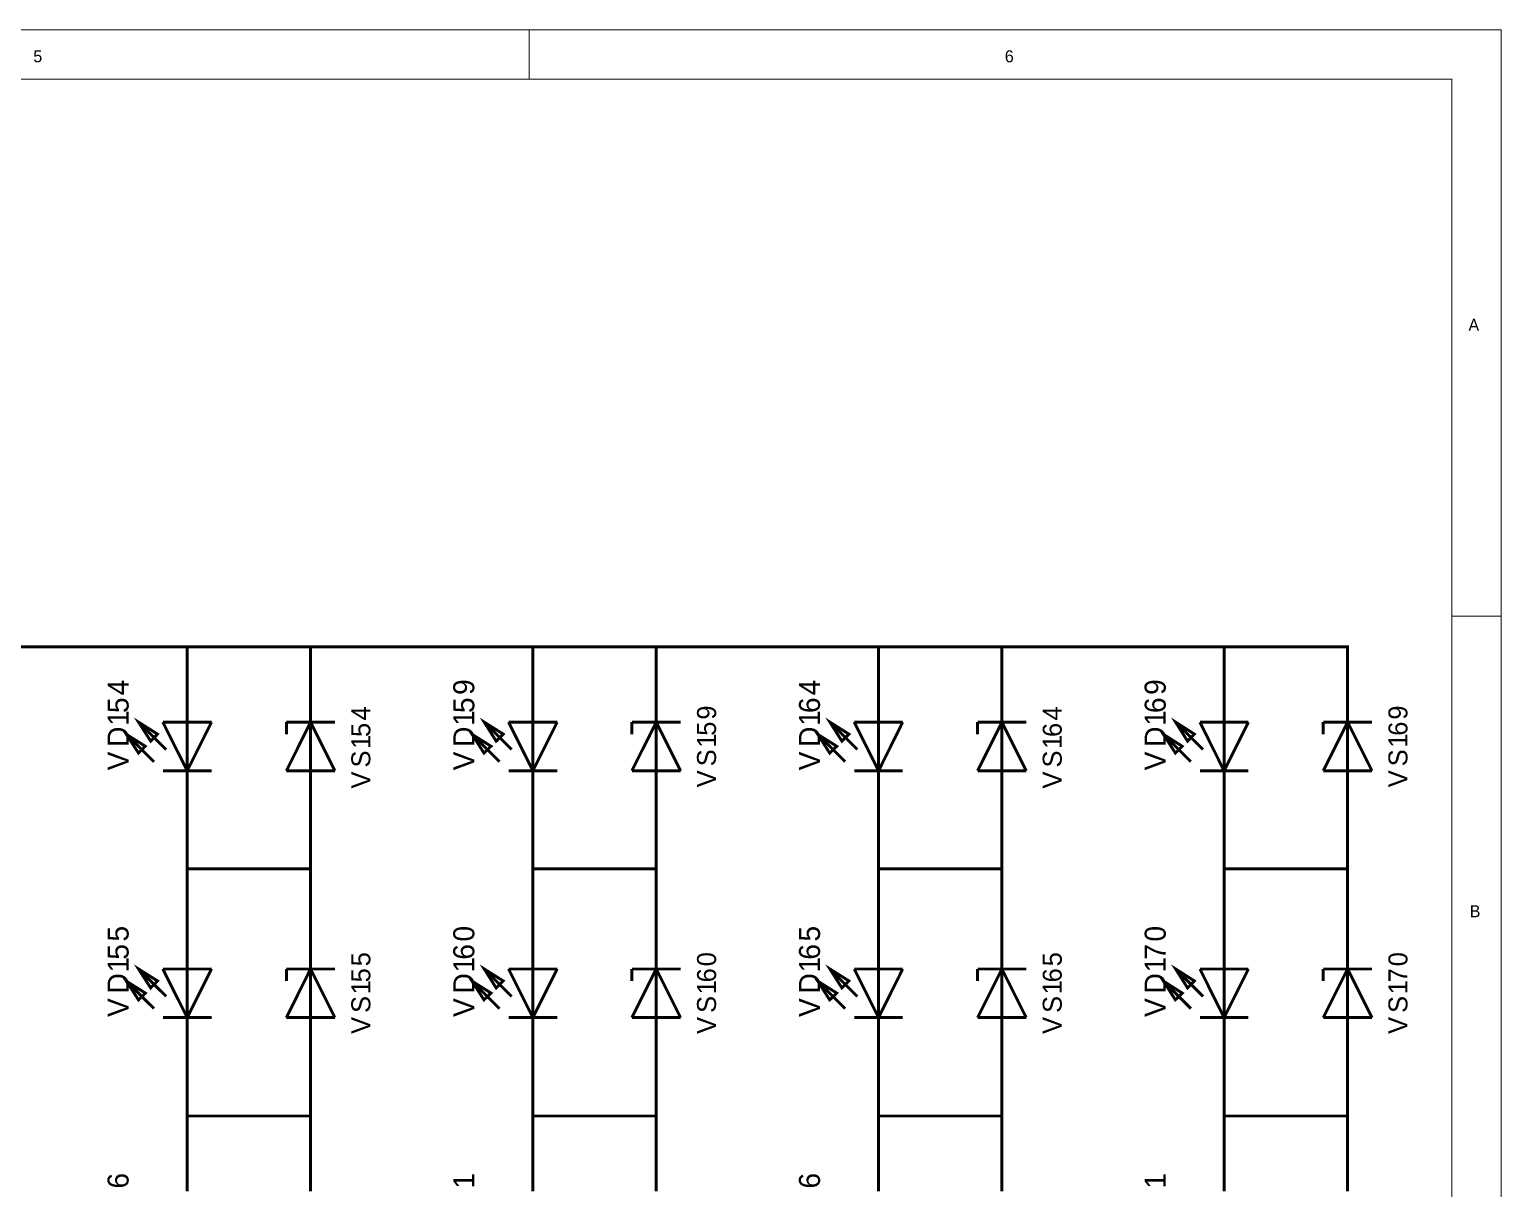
# Model space of a CAD drawing. Header units: millimetres. Extents: x 0 to 23.6, y 0 to 9.5.
# Drawn here: x 17.66 to 23.62, y 4.81 to 9.5 of the extents above; entities that cross this region are included whole.
import ezdxf

# ---------------------------------------------------------------- set-up
doc = ezdxf.new("R2010")
doc.units = ezdxf.units.MM
doc.header["$MEASUREMENT"] = 0
doc.layers.add('Sheet', color=255, linetype='Continuous')

msp = doc.modelspace()

# ---------------------------------------------------------------- linework, layer by layer
at = {"layer": 'Sheet'}
for points, const_width in [([(0, 9.4992), (0, 0), (23.622, 0), (23.622, 9.4992), (0, 9.4992), (0, 9.4992)], 0.0039), ([(0, 9.4992), (23.622, 9.4992), (23.622, 0), (0, 0), (0, 9.4992)], 0.0039), ([(0.2005, 9.2995), (0.2005, 0.1997), (23.4224, 0.1997), (23.4224, 9.2995), (0.2005, 9.2995), (0.2005, 9.2995)], 0.0039), ([(0.2005, 9.2995), (23.4224, 9.2995), (23.4224, 0.1997), (0.2005, 0.1997), (0.2005, 9.2995)], 0.0039), ([(18.1802, 6.6463), (18.1526, 6.6179), (18.1033, 6.6948), (18.1802, 6.6463)], 0.0118), ([(18.1802, 6.6463), (18.1526, 6.6179), (18.1033, 6.6948), (18.1802, 6.6463)], 0.0039), ([(19.5803, 6.6463), (19.5519, 6.6179), (19.5035, 6.6948), (19.5803, 6.6463)], 0.0118), ([(19.5803, 6.6463), (19.5519, 6.6179), (19.5035, 6.6948), (19.5803, 6.6463)], 0.0039), ([(20.9805, 6.6463), (20.9521, 6.6179), (20.9036, 6.6948), (20.9805, 6.6463)], 0.0118), ([(20.9805, 6.6463), (20.9521, 6.6179), (20.9036, 6.6948), (20.9805, 6.6463)], 0.0039), ([(22.3798, 6.6463), (22.3522, 6.6179), (22.3038, 6.6948), (22.3798, 6.6463)], 0.0118), ([(22.3798, 6.6463), (22.3522, 6.6179), (22.3038, 6.6948), (22.3798, 6.6463)], 0.0039), ([(18.1309, 6.597), (18.1033, 6.5695), (18.054, 6.6455), (18.1309, 6.597)], 0.0118), ([(18.1309, 6.597), (18.1033, 6.5695), (18.054, 6.6455), (18.1309, 6.597)], 0.0039), ([(19.531, 6.597), (19.5026, 6.5695), (19.4542, 6.6455), (19.531, 6.597)], 0.0118), ([(19.531, 6.597), (19.5026, 6.5695), (19.4542, 6.6455), (19.531, 6.597)], 0.0039), ([(20.9312, 6.597), (20.9028, 6.5695), (20.8543, 6.6455), (20.9312, 6.597)], 0.0118), ([(20.9312, 6.597), (20.9028, 6.5695), (20.8543, 6.6455), (20.9312, 6.597)], 0.0039), ([(22.3305, 6.597), (22.3029, 6.5695), (22.2545, 6.6455), (22.3305, 6.597)], 0.0118), ([(22.3305, 6.597), (22.3029, 6.5695), (22.2545, 6.6455), (22.3305, 6.597)], 0.0039), ([(18.1309, 5.5971), (18.1033, 5.5695), (18.054, 5.6455), (18.1309, 5.5971)], 0.0118), ([(18.1802, 5.6464), (18.1526, 5.618), (18.1033, 5.6948), (18.1802, 5.6464)], 0.0118), ([(18.1802, 5.6464), (18.1526, 5.618), (18.1033, 5.6948), (18.1802, 5.6464)], 0.0039), ([(19.531, 5.5971), (19.5026, 5.5695), (19.4542, 5.6455), (19.531, 5.5971)], 0.0118), ([(19.5803, 5.6464), (19.5519, 5.618), (19.5035, 5.6948), (19.5803, 5.6464)], 0.0118), ([(19.5803, 5.6464), (19.5519, 5.618), (19.5035, 5.6948), (19.5803, 5.6464)], 0.0039), ([(20.9312, 5.5971), (20.9028, 5.5695), (20.8543, 5.6455), (20.9312, 5.5971)], 0.0118), ([(20.9805, 5.6464), (20.9521, 5.618), (20.9036, 5.6948), (20.9805, 5.6464)], 0.0118), ([(20.9805, 5.6464), (20.9521, 5.618), (20.9036, 5.6948), (20.9805, 5.6464)], 0.0039), ([(22.3305, 5.5971), (22.3029, 5.5695), (22.2545, 5.6455), (22.3305, 5.5971)], 0.0118), ([(22.3798, 5.6464), (22.3522, 5.618), (22.3038, 5.6948), (22.3798, 5.6464)], 0.0118), ([(22.3798, 5.6464), (22.3522, 5.618), (22.3038, 5.6948), (22.3798, 5.6464)], 0.0039), ([(18.1309, 5.5971), (18.1033, 5.5695), (18.054, 5.6455), (18.1309, 5.5971)], 0.0039), ([(19.531, 5.5971), (19.5026, 5.5695), (19.4542, 5.6455), (19.531, 5.5971)], 0.0039), ([(20.9312, 5.5971), (20.9028, 5.5695), (20.8543, 5.6455), (20.9312, 5.5971)], 0.0039), ([(22.3305, 5.5971), (22.3029, 5.5695), (22.2545, 5.6455), (22.3305, 5.5971)], 0.0039)]:
    msp.add_lwpolyline(points, close=True, dxfattribs=dict(at, const_width=const_width))
for points, const_width in [([(19.6856, 9.4992), (19.6856, 9.2995)], 0.0039), ([(23.622, 9.4992), (23.4224, 9.4992)], 0.0039), ([(23.622, 9.4992), (23.622, 9.2995)], 0.0039), ([(23.622, 7.1242), (23.4224, 7.1242)], 0.0039), ([(12.7007, 6.7934), (12.7007, 6.9997), (13.2003, 6.9997), (14.1, 6.9997), (14.6005, 6.9997), (15.5002, 6.9997), (16.0006, 6.9997), (16.9003, 6.9997), (17.4008, 6.9997), (18.3005, 6.9997), (18.8001, 6.9997), (19.7006, 6.9997), (20.2002, 6.9997), (21.1008, 6.9997), (21.6004, 6.9997), (22.5001, 6.9997), (23.0005, 6.9997), (23.0005, 6.7934)], 0.0118), ([(18.3005, 6.7934), (18.3005, 6.9997)], 0.0118), ([(18.8001, 6.9997), (18.8001, 6.7934)], 0.0118), ([(19.7006, 6.7934), (19.7006, 6.9997)], 0.0118), ([(20.2002, 6.9997), (20.2002, 6.7934)], 0.0118), ([(21.1008, 6.7934), (21.1008, 6.9997)], 0.0118), ([(21.6004, 6.9997), (21.6004, 6.7934)], 0.0118), ([(22.5001, 6.7934), (22.5001, 6.9997)], 0.0118), ([(18.3005, 6.6948), (18.3005, 6.7934)], 0.0118), ([(18.8001, 6.6948), (18.8001, 6.7934)], 0.0118), ([(19.7006, 6.6948), (19.7006, 6.7934)], 0.0118), ([(20.2002, 6.6948), (20.2002, 6.7934)], 0.0118), ([(21.1008, 6.6948), (21.1008, 6.7934)], 0.0118), ([(21.6004, 6.6948), (21.6004, 6.7934)], 0.0118), ([(22.5001, 6.6948), (22.5001, 6.7934)], 0.0118), ([(23.0005, 6.6948), (23.0005, 6.7934)], 0.0118), ([(18.2153, 6.5837), (18.1033, 6.6948)], 0.0118), ([(18.1802, 6.6463), (18.1033, 6.6948)], 0.0118), ([(18.1526, 6.6179), (18.1033, 6.6948)], 0.0118), ([(18.2019, 6.6948), (18.3991, 6.6948)], 0.0118), ([(18.2019, 6.6948), (18.3005, 6.4976)], 0.0118), ([(18.3991, 6.6948), (18.3005, 6.4976)], 0.0118), ([(18.3005, 6.4976), (18.3005, 6.6948)], 0.0118), ([(18.8986, 6.6948), (18.7023, 6.6948)], 0.0118), ([(18.7023, 6.4976), (18.8001, 6.6948)], 0.0118), ([(18.7023, 6.6948), (18.7023, 6.6455)], 0.0118), ([(18.8001, 6.4976), (18.8001, 6.6948)], 0.0118), ([(18.8001, 6.6948), (18.8986, 6.4976)], 0.0118), ([(19.6146, 6.5837), (19.5035, 6.6948)], 0.0118), ([(19.5803, 6.6463), (19.5035, 6.6948)], 0.0118), ([(19.5519, 6.6179), (19.5035, 6.6948)], 0.0118), ([(19.6021, 6.6948), (19.7992, 6.6948)], 0.0118), ([(19.6021, 6.6948), (19.7006, 6.4976)], 0.0118), ([(19.7992, 6.6948), (19.7006, 6.4976)], 0.0118), ([(19.7006, 6.4976), (19.7006, 6.6948)], 0.0118), ([(20.2988, 6.6948), (20.1016, 6.6948)], 0.0118), ([(20.1016, 6.4976), (20.2002, 6.6948)], 0.0118), ([(20.1016, 6.6948), (20.1016, 6.6455)], 0.0118), ([(20.2002, 6.4976), (20.2002, 6.6948)], 0.0118), ([(20.2002, 6.6948), (20.2988, 6.4976)], 0.0118), ([(21.0147, 6.5837), (20.9036, 6.6948)], 0.0118), ([(20.9805, 6.6463), (20.9036, 6.6948)], 0.0118), ([(20.9521, 6.6179), (20.9036, 6.6948)], 0.0118), ([(21.0022, 6.6948), (21.1985, 6.6948)], 0.0118), ([(21.0022, 6.6948), (21.1008, 6.4976)], 0.0118), ([(21.1985, 6.6948), (21.1008, 6.4976)], 0.0118), ([(21.1008, 6.4976), (21.1008, 6.6948)], 0.0118), ([(21.6989, 6.6948), (21.5018, 6.6948)], 0.0118), ([(21.5018, 6.4976), (21.6004, 6.6948)], 0.0118), ([(21.5018, 6.6948), (21.5018, 6.6455)], 0.0118), ([(21.6004, 6.4976), (21.6004, 6.6948)], 0.0118), ([(21.6004, 6.6948), (21.6989, 6.4976)], 0.0118), ([(22.4149, 6.5837), (22.3038, 6.6948)], 0.0118), ([(22.3798, 6.6463), (22.3038, 6.6948)], 0.0118), ([(22.3522, 6.6179), (22.3038, 6.6948)], 0.0118), ([(22.4023, 6.6948), (22.5987, 6.6948)], 0.0118), ([(22.4023, 6.6948), (22.5001, 6.4976)], 0.0118), ([(22.5987, 6.6948), (22.5001, 6.4976)], 0.0118), ([(22.5001, 6.4976), (22.5001, 6.6948)], 0.0118), ([(23.0991, 6.6948), (22.9019, 6.6948)], 0.0118), ([(22.9019, 6.4976), (23.0005, 6.6948)], 0.0118), ([(22.9019, 6.6948), (22.9019, 6.6455)], 0.0118), ([(23.0005, 6.4976), (23.0005, 6.6948)], 0.0118), ([(23.0005, 6.6948), (23.0991, 6.4976)], 0.0118), ([(18.166, 6.5344), (18.054, 6.6455)], 0.0118), ([(19.5653, 6.5344), (19.4542, 6.6455)], 0.0118), ([(20.9654, 6.5344), (20.8543, 6.6455)], 0.0118), ([(22.3656, 6.5344), (22.2545, 6.6455)], 0.0118), ([(18.2019, 6.4976), (18.3991, 6.4976)], 0.0118), ([(18.3005, 6.4976), (18.3005, 6.3999)], 0.0118), ([(18.8986, 6.4976), (18.7023, 6.4976)], 0.0118), ([(18.8001, 6.4976), (18.8001, 6.3999)], 0.0118), ([(19.6021, 6.4976), (19.7992, 6.4976)], 0.0118), ([(19.7006, 6.4976), (19.7006, 6.3999)], 0.0118), ([(20.2988, 6.4976), (20.1016, 6.4976)], 0.0118), ([(20.2002, 6.4976), (20.2002, 6.3999)], 0.0118), ([(21.0022, 6.4976), (21.1985, 6.4976)], 0.0118), ([(21.1008, 6.4976), (21.1008, 6.3999)], 0.0118), ([(21.6989, 6.4976), (21.5018, 6.4976)], 0.0118), ([(21.6004, 6.4976), (21.6004, 6.3999)], 0.0118), ([(22.4023, 6.4976), (22.5987, 6.4976)], 0.0118), ([(22.5001, 6.4976), (22.5001, 6.3999)], 0.0118), ([(23.0991, 6.4976), (22.9019, 6.4976)], 0.0118), ([(23.0005, 6.4976), (23.0005, 6.3999)], 0.0118), ([(18.3005, 6.3999), (18.3005, 6.1), (18.3005, 5.7934)], 0.0118), ([(18.8001, 6.3999), (18.8001, 6.1), (18.8001, 5.7934)], 0.0118), ([(19.7006, 6.3999), (19.7006, 6.1), (19.7006, 5.7934)], 0.0118), ([(20.2002, 6.3999), (20.2002, 6.1), (20.2002, 5.7934)], 0.0118), ([(21.1008, 6.3999), (21.1008, 6.1)], 0.0118), ([(21.6004, 6.3999), (21.6004, 6.1), (21.6004, 5.7934)], 0.0118), ([(22.5001, 6.3999), (22.5001, 6.1), (22.5001, 5.7934)], 0.0118), ([(23.0005, 6.3999), (23.0005, 6.1), (23.0005, 5.7934)], 0.0118), ([(18.8001, 6.1), (18.3005, 6.1)], 0.0118), ([(20.2002, 6.1), (19.7006, 6.1)], 0.0118), ([(21.1008, 5.7934), (21.1008, 6.1), (21.6004, 6.1)], 0.0118), ([(23.0005, 6.1), (22.5001, 6.1)], 0.0118), ([(18.3005, 5.6948), (18.3005, 5.7934)], 0.0118), ([(18.8001, 5.6948), (18.8001, 5.7934)], 0.0118), ([(19.7006, 5.6948), (19.7006, 5.7934)], 0.0118), ([(20.2002, 5.6948), (20.2002, 5.7934)], 0.0118), ([(21.1008, 5.6948), (21.1008, 5.7934)], 0.0118), ([(21.6004, 5.6948), (21.6004, 5.7934)], 0.0118), ([(22.5001, 5.6948), (22.5001, 5.7934)], 0.0118), ([(23.0005, 5.6948), (23.0005, 5.7934)], 0.0118), ([(18.2153, 5.5837), (18.1033, 5.6948)], 0.0118), ([(18.1802, 5.6464), (18.1033, 5.6948)], 0.0118), ([(18.1526, 5.618), (18.1033, 5.6948)], 0.0118), ([(18.2019, 5.6948), (18.3991, 5.6948)], 0.0118), ([(18.2019, 5.6948), (18.3005, 5.4977)], 0.0118), ([(18.3991, 5.6948), (18.3005, 5.4977)], 0.0118), ([(18.3005, 5.4977), (18.3005, 5.6948)], 0.0118), ([(18.8986, 5.6948), (18.7023, 5.6948)], 0.0118), ([(18.7023, 5.4977), (18.8001, 5.6948)], 0.0118), ([(18.7023, 5.6948), (18.7023, 5.6455)], 0.0118), ([(18.8001, 5.4977), (18.8001, 5.6948)], 0.0118), ([(18.8001, 5.6948), (18.8986, 5.4977)], 0.0118), ([(19.6146, 5.5837), (19.5035, 5.6948)], 0.0118), ([(19.5803, 5.6464), (19.5035, 5.6948)], 0.0118), ([(19.5519, 5.618), (19.5035, 5.6948)], 0.0118), ([(19.6021, 5.6948), (19.7992, 5.6948)], 0.0118), ([(19.6021, 5.6948), (19.7006, 5.4977)], 0.0118), ([(19.7992, 5.6948), (19.7006, 5.4977)], 0.0118), ([(19.7006, 5.4977), (19.7006, 5.6948)], 0.0118), ([(20.2988, 5.6948), (20.1016, 5.6948)], 0.0118), ([(20.1016, 5.4977), (20.2002, 5.6948)], 0.0118), ([(20.1016, 5.6948), (20.1016, 5.6455)], 0.0118), ([(20.2002, 5.4977), (20.2002, 5.6948)], 0.0118), ([(20.2002, 5.6948), (20.2988, 5.4977)], 0.0118), ([(21.0147, 5.5837), (20.9036, 5.6948)], 0.0118), ([(20.9805, 5.6464), (20.9036, 5.6948)], 0.0118), ([(20.9521, 5.618), (20.9036, 5.6948)], 0.0118), ([(21.0022, 5.6948), (21.1985, 5.6948)], 0.0118), ([(21.0022, 5.6948), (21.1008, 5.4977)], 0.0118), ([(21.1985, 5.6948), (21.1008, 5.4977)], 0.0118), ([(21.1008, 5.4977), (21.1008, 5.6948)], 0.0118), ([(21.6989, 5.6948), (21.5018, 5.6948)], 0.0118), ([(21.5018, 5.4977), (21.6004, 5.6948)], 0.0118), ([(21.5018, 5.6948), (21.5018, 5.6455)], 0.0118), ([(21.6004, 5.4977), (21.6004, 5.6948)], 0.0118), ([(21.6004, 5.6948), (21.6989, 5.4977)], 0.0118), ([(22.4149, 5.5837), (22.3038, 5.6948)], 0.0118), ([(22.3798, 5.6464), (22.3038, 5.6948)], 0.0118), ([(22.3522, 5.618), (22.3038, 5.6948)], 0.0118), ([(22.4023, 5.6948), (22.5987, 5.6948)], 0.0118), ([(22.4023, 5.6948), (22.5001, 5.4977)], 0.0118), ([(22.5987, 5.6948), (22.5001, 5.4977)], 0.0118), ([(22.5001, 5.4977), (22.5001, 5.6948)], 0.0118), ([(23.0991, 5.6948), (22.9019, 5.6948)], 0.0118), ([(22.9019, 5.4977), (23.0005, 5.6948)], 0.0118), ([(22.9019, 5.6948), (22.9019, 5.6455)], 0.0118), ([(23.0005, 5.4977), (23.0005, 5.6948)], 0.0118), ([(23.0005, 5.6948), (23.0991, 5.4977)], 0.0118), ([(18.166, 5.5344), (18.054, 5.6455)], 0.0118), ([(19.5653, 5.5344), (19.4542, 5.6455)], 0.0118), ([(20.9654, 5.5344), (20.8543, 5.6455)], 0.0118), ([(22.3656, 5.5344), (22.2545, 5.6455)], 0.0118), ([(18.2019, 5.4977), (18.3991, 5.4977)], 0.0118), ([(18.3005, 5.4977), (18.3005, 5.3999)], 0.0118), ([(18.8986, 5.4977), (18.7023, 5.4977)], 0.0118), ([(18.8001, 5.4977), (18.8001, 5.3999)], 0.0118), ([(19.6021, 5.4977), (19.7992, 5.4977)], 0.0118), ([(19.7006, 5.4977), (19.7006, 5.3999)], 0.0118), ([(20.2988, 5.4977), (20.1016, 5.4977)], 0.0118), ([(20.2002, 5.4977), (20.2002, 5.3999)], 0.0118), ([(21.0022, 5.4977), (21.1985, 5.4977)], 0.0118), ([(21.1008, 5.4977), (21.1008, 5.3999)], 0.0118), ([(21.6989, 5.4977), (21.5018, 5.4977)], 0.0118), ([(21.6004, 5.4977), (21.6004, 5.3999)], 0.0118), ([(22.4023, 5.4977), (22.5987, 5.4977)], 0.0118), ([(22.5001, 5.4977), (22.5001, 5.3999)], 0.0118), ([(23.0991, 5.4977), (22.9019, 5.4977)], 0.0118), ([(23.0005, 5.4977), (23.0005, 5.3999)], 0.0118), ([(18.3005, 5.3999), (18.3005, 5.0992), (18.3005, 4.7934)], 0.0118), ([(18.8001, 5.3999), (18.8001, 5.0992), (18.8001, 4.7934)], 0.0118), ([(19.7006, 5.3999), (19.7006, 5.0992), (19.7006, 4.7934)], 0.0118), ([(20.2002, 5.3999), (20.2002, 5.0992), (20.2002, 4.7934)], 0.0118), ([(21.1008, 5.3999), (21.1008, 5.0992)], 0.0118), ([(21.6004, 5.3999), (21.6004, 5.0992), (21.6004, 4.7934)], 0.0118), ([(22.5001, 5.3999), (22.5001, 5.0992), (22.5001, 4.7934)], 0.0118), ([(23.0005, 5.3999), (23.0005, 5.0992), (23.0005, 4.7934)], 0.0118), ([(18.8001, 5.0992), (18.3005, 5.0992)], 0.0118), ([(20.2002, 5.0992), (19.7006, 5.0992)], 0.0118), ([(21.1008, 4.7934), (21.1008, 5.0992), (21.6004, 5.0992)], 0.0118), ([(23.0005, 5.0992), (22.5001, 5.0992)], 0.0118)]:
    msp.add_lwpolyline(points, dxfattribs=dict(at, const_width=const_width))

# ---------------------------------------------------------------- texts
for s, p in [('5', (17.6773, 9.368)), ('6', (21.6121, 9.368)), ('A', (23.4901, 8.2803)), ('B', (23.4951, 5.9045))]:
    msp.add_text(s, height=0.0485, dxfattribs=at).set_placement(p)
for s, height, p in [('4', 0.0852, (18.0632, 6.8034)), ('9', 0.0852, (19.4634, 6.805)), ('4', 0.0852, (20.8635, 6.8034)), ('9', 0.0852, (22.2637, 6.805)), ('5', 0.0852, (18.0632, 6.7315)), ('1', 0.0852, (18.0632, 6.6797)), ('4', 0.0769, (19.0423, 6.7015)), ('5', 0.0852, (19.4634, 6.7315)), ('1', 0.0852, (19.4634, 6.6797)), ('9', 0.0769, (20.4425, 6.7048)), ('6', 0.0852, (20.8635, 6.7315)), ('1', 0.0852, (20.8635, 6.6797)), ('4', 0.0769, (21.8426, 6.7015)), ('6', 0.0852, (22.2637, 6.7315)), ('1', 0.0852, (22.2637, 6.6797)), ('9', 0.0769, (23.2428, 6.7048)), ('5', 0.0769, (19.0423, 6.6346)), ('5', 0.0769, (20.4425, 6.6396)), ('6', 0.0769, (21.8426, 6.6346)), ('6', 0.0769, (23.2428, 6.6396)), ('D', 0.0852, (18.0632, 6.5945)), ('1', 0.0769, (19.0423, 6.5862)), ('D', 0.0852, (19.4634, 6.5945)), ('1', 0.0769, (20.4425, 6.5912)), ('D', 0.0852, (20.8635, 6.5945)), ('1', 0.0769, (21.8426, 6.5862)), ('D', 0.0852, (22.2637, 6.5945)), ('1', 0.0769, (23.2428, 6.5912)), ('V', 0.0852, (18.0632, 6.4993)), ('S', 0.0769, (19.0423, 6.511)), ('V', 0.0852, (19.4634, 6.4993)), ('S', 0.0769, (20.4425, 6.516)), ('V', 0.0852, (20.8635, 6.4993)), ('S', 0.0769, (21.8426, 6.511)), ('V', 0.0852, (22.2637, 6.4993)), ('S', 0.0769, (23.2428, 6.516)), ('V', 0.0769, (19.0423, 6.4258)), ('V', 0.0769, (20.4425, 6.4308)), ('V', 0.0769, (21.8426, 6.4258)), ('V', 0.0769, (23.2428, 6.4308)), ('5', 0.0852, (18.0632, 5.8059)), ('0', 0.0852, (19.4634, 5.8059)), ('5', 0.0852, (20.8635, 5.8059)), ('0', 0.0852, (22.2637, 5.8059)), ('5', 0.0852, (18.0632, 5.7324)), ('6', 0.0852, (19.4634, 5.7324)), ('6', 0.0852, (20.8635, 5.7324)), ('7', 0.0852, (22.2637, 5.7324)), ('1', 0.0852, (18.0632, 5.6806)), ('5', 0.0769, (19.0423, 5.7057)), ('1', 0.0852, (19.4634, 5.6806)), ('0', 0.0769, (20.4425, 5.7057)), ('1', 0.0852, (20.8635, 5.6806)), ('5', 0.0769, (21.8426, 5.7057)), ('1', 0.0852, (22.2637, 5.6806)), ('0', 0.0769, (23.2428, 5.7057)), ('D', 0.0852, (18.0632, 5.5954)), ('5', 0.0769, (19.0423, 5.6405)), ('D', 0.0852, (19.4634, 5.5954)), ('6', 0.0769, (20.4425, 5.6405)), ('D', 0.0852, (20.8635, 5.5954)), ('6', 0.0769, (21.8426, 5.6405)), ('D', 0.0852, (22.2637, 5.5954)), ('7', 0.0769, (23.2428, 5.6405)), ('1', 0.0769, (19.0423, 5.5921)), ('1', 0.0769, (20.4425, 5.5921)), ('1', 0.0769, (21.8426, 5.5921)), ('1', 0.0769, (23.2428, 5.5921)), ('V', 0.0852, (18.0632, 5.5002)), ('S', 0.0769, (19.0423, 5.5169)), ('V', 0.0852, (19.4634, 5.5002)), ('S', 0.0769, (20.4425, 5.5169)), ('V', 0.0852, (20.8635, 5.5002)), ('S', 0.0769, (21.8426, 5.5169)), ('V', 0.0852, (22.2637, 5.5002)), ('S', 0.0769, (23.2428, 5.5169)), ('V', 0.0769, (19.0423, 5.4317)), ('V', 0.0769, (20.4425, 5.4317)), ('V', 0.0769, (21.8426, 5.4317)), ('V', 0.0769, (23.2428, 5.4317)), ('6', 0.0852, (18.0632, 4.8051)), ('1', 0.0852, (19.4634, 4.8051)), ('6', 0.0852, (20.8635, 4.8051)), ('1', 0.0852, (22.2637, 4.8051))]:
    msp.add_text(s, height=height, rotation=90, dxfattribs=at).set_placement(p)

doc.saveas('drawing.dxf')
